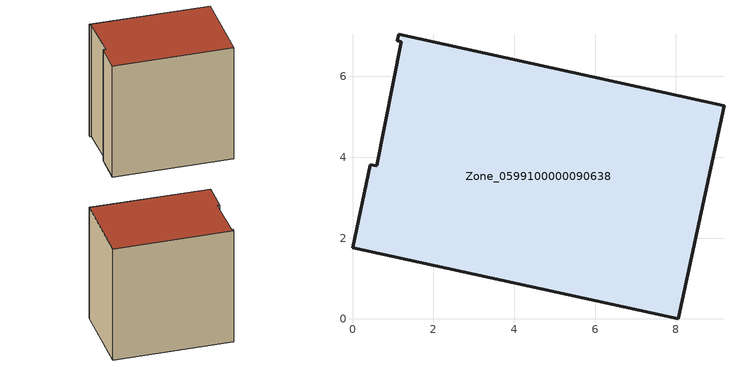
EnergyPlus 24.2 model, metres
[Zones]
Zone_0599100000090638
 floor ground (C_G): 0,1.76 0.44,3.82 0.59,3.79 1.21,6.86 1.1,6.88 1.14,7.05 9.19,5.28 8.06,0 z0
 wall outside (C_F): 1.14,7.05 1.1,6.88 1.21,6.86 0.59,3.79 0.44,3.82 0,1.76 8.06,0 9.19,5.28 1.14,7.05 z0:8.5
 roof outside (C_R): 1.21,6.86 0.59,3.79 0.44,3.82 0,1.76 8.06,0 9.19,5.28 1.14,7.05 1.1,6.88 z8.5
[BUILDING]
Pand.0599100000090638: North Axis=0; Terrain=City; Loads Convergence Tolerance Value=0.04; Temperature Convergence Tolerance Value=0.4; Solar Distribution=FullExterior; Maximum Number of Warmup Days=25; Minimum Number of Warmup Days=1
[Site:Location]
Rotterdam.The.Hague.AP_ZH_NLD Design_Conditions: Latitude=51.96; Longitude=4.45; Time Zone=1; Elevation=-4.5
[SITE:GROUNDTEMPERATURE:BUILDINGSURFACE]
18, 18, 18, 18, 18, 18, 18, 18, 18, 18, 18, 18
[MATERIAL] Thermal Absorptance=0.9; Solar Absorptance=0.7; Visible Absorptance=0.7
Name | Roughness | Thickness | Conductivity | Density | Specific Heat
G.TI.1975-1991 | MediumSmooth | 0.15 | 0.288461 | 540 | 1210
F.TI.1975-1991 | Rough | 0.3 | 0.230769 | 1920 | 840
R.TI.1975-1991 | MediumRough | 0.2 | 0.153846 | 1500 | 1000
[CONSTRUCTION]
C_G: G.TI.1975-1991
C_F: F.TI.1975-1991
C_R: R.TI.1975-1991
[ZONE]
Zone_0599100000090638: Type=1; Multiplier=1; Ceiling Height=Autocalculate; Volume=Autocalculate; Floor Area=autocalculate; Part of Total Floor Area=Yes
[ZONEINFILTRATION:DESIGNFLOWRATE]
Infil_Zone_0599100000090638: Zone or ZoneList or Space or SpaceList=Zone_0599100000090638; Schedule=AlwaysOn; Design Flow Rate Calculation Method=Flow/Area; Flow Rate per Floor Area=0.003; Constant Term Coefficient=1; Temperature Term Coefficient=0; Velocity Term Coefficient=0; Velocity Squared Term Coefficient=0
[HVACTEMPLATE:ZONE:IDEALLOADSAIRSYSTEM]
Zone_0599100000090638: Maximum Heating Supply Air Temperature=50; Minimum Cooling Supply Air Temperature=13; Maximum Heating Supply Air Humidity Ratio=0.0156; Minimum Cooling Supply Air Humidity Ratio=0.0077; Heating Limit=NoLimit; Cooling Limit=NoLimit; Dehumidification Control Type=ConstantSensibleHeatRatio; Cooling Sensible Heat Ratio=0.7; Dehumidification Setpoint=60; Humidification Control Type=None; Humidification Setpoint=30; Outdoor Air Method=None; Outdoor Air Flow Rate per Person=0.00944; Outdoor Air Flow Rate per Zone Floor Area=0; Outdoor Air Flow Rate per Zone=0; Demand Controlled Ventilation Type=None; Outdoor Air Economizer Type=NoEconomizer; Heat Recovery Type=None; Sensible Heat Recovery Effectiveness=0.7; Latent Heat Recovery Effectiveness=0.65
[ZONECONTROL:THERMOSTAT]
ThermostatControl_Zone_0599100000090638: Zone or ZoneList=Zone_0599100000090638; Control Type Schedule=DualSetpointControlType; Control 1=Thermostat_Zone_0599100000090638; Temperature Difference Between Cutout And Setpoint=0
[THERMOSTATSETPOINT:DUALSETPOINT]
Thermostat_Zone_0599100000090638: Heating Setpoint Temperature Schedule=HeatingSetpoint_Zone_0599100000090638; Cooling Setpoint Temperature Schedule=CoolingSetpoint_Zone_0599100000090638
[SCHEDULE:COMPACT]
HeatingSetpoint_Zone_0599100000090638: Through: 12/31, For: AllDays, Until: 24:00, 21
CoolingSetpoint_Zone_0599100000090638: Through: 12/31, For: AllDays, Until: 24:00, 24
DualSetpointControlType: Through: 12/31, For: AllDays, Until: 24:00, 4
AlwaysOn: Through: 12/31, For: AllDays, Until: 24:00, 1
